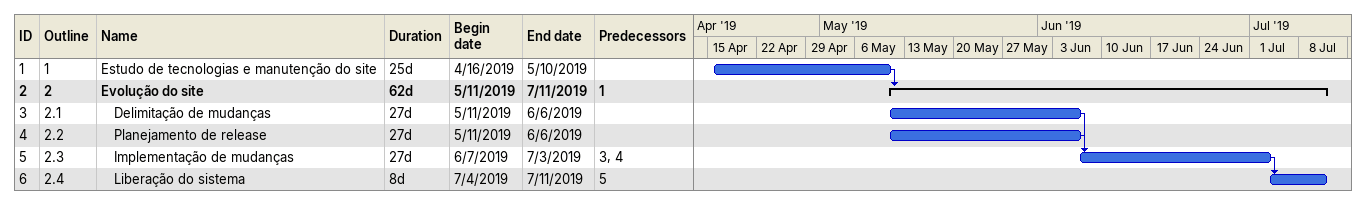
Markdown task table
| ID | WBS | Task | Duration | Start | Finish | Predecessors |
|---|---|---|---|---|---|---|
| 1 | 1 | Estudo de tecnologias e manutenção do site | 25d | 2019-04-16 | 2019-05-10 |  |
| 2 | 2 | **Evolução do site** | 62d | 2019-05-11 | 2019-07-11 | 1 |
| 3 | 2.1 | Delimitação de mudanças | 27d | 2019-05-11 | 2019-06-06 |  |
| 4 | 2.2 | Planejamento de release | 27d | 2019-05-11 | 2019-06-06 |  |
| 5 | 2.3 | Implementação de mudanças | 27d | 2019-06-07 | 2019-07-03 | 3, 4 |
| 6 | 2.4 | Liberação do sistema | 8d | 2019-07-04 | 2019-07-11 | 5 |
